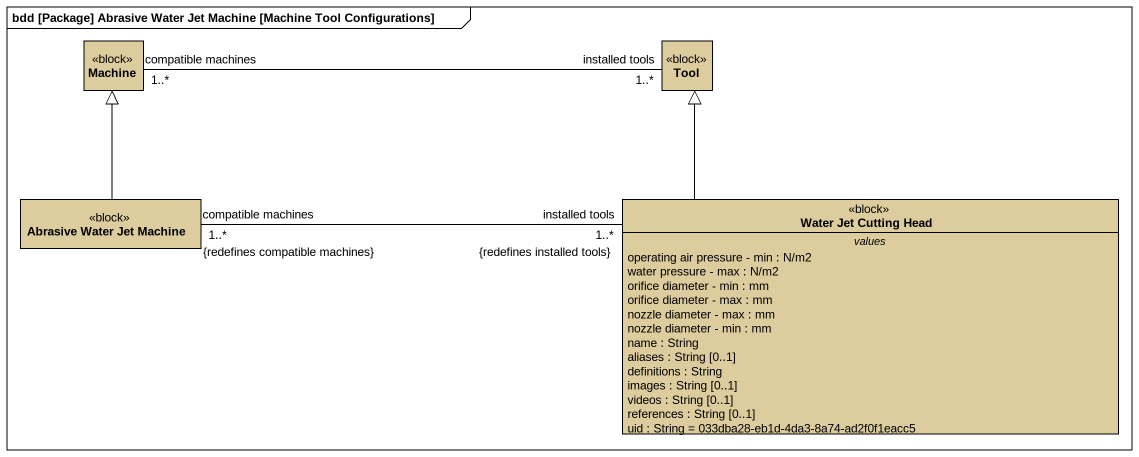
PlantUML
@startuml
mainframe bdd [Package] Abrasive Water Jet Machine [Machine Tool Configurations]
hide circle
hide empty members
class Machine <<block>> #DDCD9E
class Tool <<block>> #DDCD9E
class "Abrasive Water Jet Machine" as Abrasive_Water_Jet_Machine <<block>> #DDCD9E
class "Water Jet Cutting Head" as Water_Jet_Cutting_Head <<block>> #DDCD9E {
  -- values --
  operating air pressure - min : N/m2
  water pressure - max : N/m2
  orifice diameter - min : mm
  orifice diameter - max : mm
  nozzle diameter - max : mm
  nozzle diameter - min : mm
  name : String
  aliases : String [0..1]
  definitions : String
  images : String [0..1]
  videos : String [0..1]
  references : String [0..1]
  uid : String = 033dba28-eb1d-4da3-8a74-ad2f0f1eacc5
}
Machine "compatible machines\n1..*" -right- "installed tools\n1..*" Tool
Abrasive_Water_Jet_Machine -up-|> Machine
Abrasive_Water_Jet_Machine "compatible machines\n1..*\n{redefines compatible machines}" -right- "installed tools\n1..*\n{redefines installed tools}" Water_Jet_Cutting_Head
Water_Jet_Cutting_Head -up-|> Tool
@enduml
